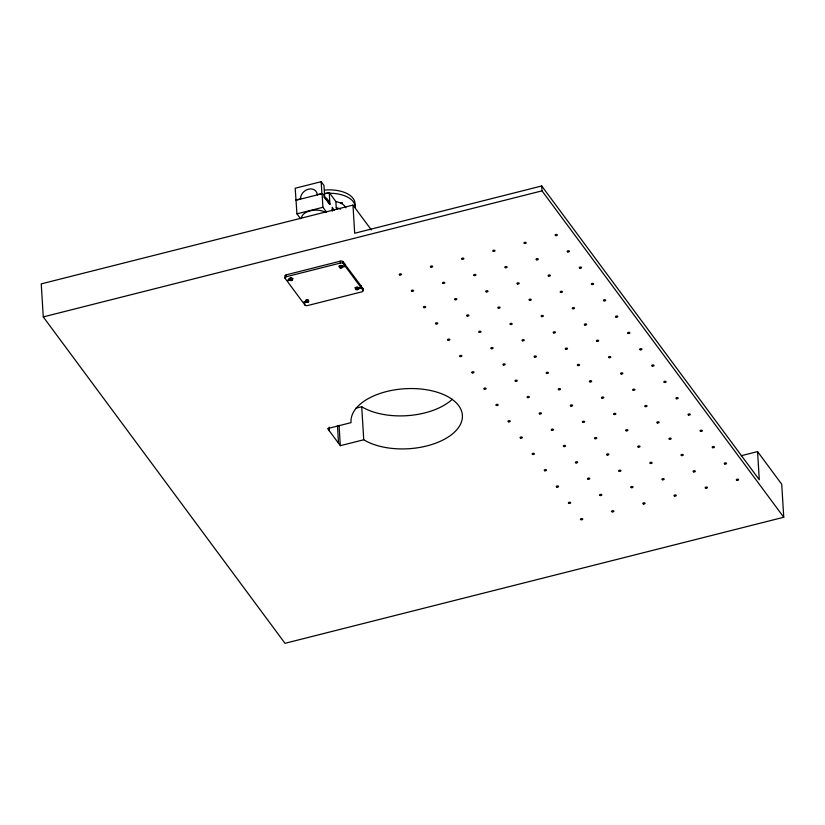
<?xml version="1.0" encoding="UTF-8"?>
<svg xmlns="http://www.w3.org/2000/svg" width="825" height="825" viewBox="0 0 825 825"><rect width="100%" height="100%" fill="white"/><g stroke="black" fill="none" stroke-linecap="round" stroke-linejoin="round"><path stroke-width="1.24" d="M289.245 280.304L287.162 281.098L302.734 302.146L305.549 301.568A1.619 0.877 -3.5 0 1 307.612 300.609A1.619 0.877 -3.5 0 1 308.54 301.878A1.619 0.877 -3.5 0 1 305.972 302.115L303.27 302.734L304.827 304.972A2.228 1.207 -3.5 0 0 307.715 305.528L361.742 291.875A2.228 1.207 -3.5 0 0 363.01 290.266L361.288 288.069L358.669 288.729A1.619 0.877 -3.5 0 1 356.606 289.73A1.619 0.877 -3.5 0 1 355.668 288.472A1.619 0.877 -3.5 0 1 358.246 288.224L360.948 287.492L345.355 266.423L342.55 267.042A1.619 0.877 -3.5 0 1 340.498 267.97A1.619 0.877 -3.5 0 1 339.56 266.712A1.619 0.877 -3.5 0 1 342.127 266.475L344.84 265.825L344.695 263.804L343.159 261.742A2.228 1.207 -3.5 0 0 340.282 261.174L286.244 274.838A2.228 1.207 -3.5 0 0 284.976 276.447L285.089 278.324L286.667 280.438L289.441 279.788A1.619 0.877 -3.5 0 1 291.503 278.86A1.619 0.877 -3.5 0 1 292.432 280.118A1.619 0.877 -3.5 0 1 289.864 280.356L289.286 280.294L289.132 278.427A2.454 1.32 -3.5 0 0 290.761 278.798M323.524 194.37A13.386 10.643 -36.5 0 1 324.194 197.35L329.948 204.291L324.71 197.216L323.988 185.491L321.173 181.686L295.195 188.244L296.948 213.85L300.548 218.708M295.917 199.98L300.589 198.794A8.931 7.095 -36.5 0 1 308.447 189.183A8.931 7.095 -36.5 0 1 317.213 194.597L317.419 194.865M317.213 194.597L322.09 193.679L322.926 207.292L326.525 212.149M296.113 200.248L322.09 193.679M324.277 193.813L329.227 192.555L335.868 201.517A18.965 10.22 -3.5 0 1 345.923 207.838M324.194 197.35L324.71 197.216M296.948 213.85L322.926 207.292M371.353 229.917L352.966 205.095L41.25 283.882L43.271 316.913L285.007 643.314L783.75 517.254L781.729 484.234L757.567 451.595L741.355 455.699M757.567 451.595L759.289 479.748L541.716 185.976L354.688 233.248L352.966 205.095M43.271 316.913L542.015 190.853L783.75 517.254M285.089 278.324A2.228 1.207 -3.5 0 1 286.368 276.705L340.395 263.051A2.228 1.207 -3.5 0 1 343.282 263.618L344.809 265.681M355.864 408.21L361.721 406.735A55.791 30.061 -3.5 0 0 452.337 399.238M340.312 445.686L363.743 439.766A55.791 30.061 -3.5 0 0 453.595 432.96A55.791 30.061 -3.5 0 0 421.059 389.029A55.791 30.061 -3.5 0 0 351.058 422.637L327.638 428.567L340.312 445.686L339.075 425.36M289.657 278.438L289.75 278.479A1.619 0.877 -3.5 0 0 290.864 278.716M355.647 287.512L355.668 287.523A2.011 1.083 -3.5 0 0 356.214 287.657M360.597 287.843L360.803 285.563L344.963 264.412L344.654 266.3M363.01 290.266L362.897 288.389L361.072 286.162L360.762 288.059M335.868 201.517L336.239 207.714L337.569 209.498M334.424 210.334L332.166 207.281L332.392 210.994M344.695 263.804L344.489 266.083M541.716 185.976L542.015 190.853M361.371 286.316L361.484 288.193M360.803 285.563L360.917 287.44M361.721 406.735L363.743 439.766M345.262 264.567L345.376 266.444M343.159 261.742L343.282 263.618M340.282 261.174L340.395 263.051M329.227 192.555L329.948 204.291M337.446 425.494L338.528 443.272M321.173 181.686L321.894 193.411M329.185 427.154L329.412 430.97M304.714 303.095L304.827 304.972M289.75 278.479L289.864 280.356M286.244 274.838L286.368 276.705M324.823 193.473A27.895 15.025 -3.5 0 1 355.214 207.25M324.617 190.09A27.895 15.025 -3.5 0 1 354.399 206.91M325.287 197.381A13.386 10.643 -36.5 0 1 329.423 204.414M301.599 217.893A13.386 7.219 -3.5 0 1 310.623 210.726A13.386 7.219 -3.5 0 1 325.463 212.438M336.239 207.714A18.965 10.22 -3.5 0 1 340.663 209.148M332.052 209.88A1.114 0.598 -3.5 0 1 332.124 210.798M328.051 201.774A1.114 0.598 -3.5 0 1 329.041 202.764M292.421 278.448A2.454 1.32 -3.5 0 1 291.607 278.706M289.874 278.438A2.011 1.083 -3.5 0 0 290.751 278.551L290.802 278.561A1.392 0.753 -3.5 0 1 290.008 278.438M362.897 288.389A2.228 1.207 -3.5 0 1 362.495 289.637M292.019 278.448A1.619 0.877 -3.5 0 1 291.648 278.603M358.153 287.502A1.619 0.877 -3.5 0 1 357.607 287.75M356.833 287.863A1.619 0.877 -3.5 0 1 355.585 287.533M340.333 266.558A2.454 1.32 -3.5 0 1 338.786 266.062M340.282 266.176A2.454 1.32 -3.5 0 1 339.611 266.073M356.792 287.75A1.392 0.753 -3.5 0 1 355.874 287.523M358.524 287.543A2.454 1.32 -3.5 0 1 357.627 287.853M356.049 287.894A2.454 1.32 -3.5 0 1 355.162 287.616M359.123 287.482A2.454 1.32 -3.5 0 1 357.648 288.224M355.946 288.245A2.454 1.32 -3.5 0 1 355.111 287.956M305.838 300.795A2.454 1.32 -3.5 0 1 305.539 300.702M293.019 278.458A2.454 1.32 -3.5 0 1 291.658 279.077M290.761 279.17A2.454 1.32 -3.5 0 1 289.162 278.829M340.828 203.043L342.478 203.022L340.838 202.991M290.287 279.427A1.341 0.722 -3.5 0 0 292.339 278.747A1.341 0.722 -3.5 0 0 290.379 278.169A1.341 0.722 -3.5 0 0 290.287 279.427M290.41 279.314A1.114 0.598 -3.5 0 0 292.112 278.757A1.114 0.598 -3.5 0 0 290.483 278.272A1.114 0.598 -3.5 0 0 290.41 279.314M290.472 280.252A1.114 0.598 -3.5 0 0 292.174 279.696A1.114 0.598 -3.5 0 0 290.534 279.211A1.114 0.598 -3.5 0 0 290.472 280.252M306.405 301.177A1.341 0.722 -3.5 0 0 308.447 300.506A1.341 0.722 -3.5 0 0 306.488 299.918A1.341 0.722 -3.5 0 0 306.405 301.177M306.518 301.073A1.114 0.598 -3.5 0 0 308.23 300.506A1.114 0.598 -3.5 0 0 306.591 300.022A1.114 0.598 -3.5 0 0 306.518 301.073M306.58 302.012A1.114 0.598 -3.5 0 0 308.282 301.445A1.114 0.598 -3.5 0 0 306.642 300.96A1.114 0.598 -3.5 0 0 306.58 302.012M356.328 288.585A1.341 0.722 -3.5 0 0 358.328 287.863A1.341 0.722 -3.5 0 0 356.317 287.337A1.341 0.722 -3.5 0 0 356.328 288.585M356.431 288.472A1.114 0.598 -3.5 0 0 358.102 287.873A1.114 0.598 -3.5 0 0 356.421 287.43A1.114 0.598 -3.5 0 0 356.431 288.472M356.452 289.4A1.114 0.598 -3.5 0 0 358.153 288.843A1.114 0.598 -3.5 0 0 356.513 288.358A1.114 0.598 -3.5 0 0 356.452 289.4M340.209 266.836A1.341 0.722 -3.5 0 0 342.21 266.114A1.341 0.722 -3.5 0 0 340.199 265.578A1.341 0.722 -3.5 0 0 340.209 266.836M340.323 266.722A1.114 0.598 -3.5 0 0 341.993 266.124A1.114 0.598 -3.5 0 0 340.312 265.681A1.114 0.598 -3.5 0 0 340.323 266.722M340.343 267.651A1.114 0.598 -3.5 0 0 342.045 267.083A1.114 0.598 -3.5 0 0 340.405 266.609A1.114 0.598 -3.5 0 0 340.343 267.651M565.826 349.222A1.114 0.598 -3.5 0 0 567.497 348.635A1.114 0.598 -3.5 0 0 565.837 348.181A1.114 0.598 -3.5 0 0 565.826 349.222M621.163 373.972A1.114 0.598 -3.5 0 0 622.834 373.385A1.114 0.598 -3.5 0 0 621.173 372.931A1.114 0.598 -3.5 0 0 621.163 373.972M589.988 381.851A1.114 0.598 -3.5 0 0 591.669 381.263A1.114 0.598 -3.5 0 0 589.999 380.81A1.114 0.598 -3.5 0 0 589.988 381.851M527.649 397.609A1.114 0.598 -3.5 0 0 529.32 397.021A1.114 0.598 -3.5 0 0 527.66 396.567A1.114 0.598 -3.5 0 0 527.649 397.609M570.9 406.044A1.114 0.598 -3.5 0 0 572.581 405.457A1.114 0.598 -3.5 0 0 570.91 405.003A1.114 0.598 -3.5 0 0 570.9 406.044M474.241 275.529A1.114 0.598 -3.5 0 0 475.912 274.942A1.114 0.598 -3.5 0 0 474.251 274.488A1.114 0.598 -3.5 0 0 474.241 275.529M567.755 251.893A1.114 0.598 -3.5 0 0 569.425 251.305A1.114 0.598 -3.5 0 0 567.765 250.852A1.114 0.598 -3.5 0 0 567.755 251.893M539.725 413.923A1.114 0.598 -3.5 0 0 541.406 413.335A1.114 0.598 -3.5 0 0 539.746 412.882A1.114 0.598 -3.5 0 0 539.725 413.923M582.986 422.359A1.114 0.598 -3.5 0 0 584.657 421.771A1.114 0.598 -3.5 0 0 582.997 421.317A1.114 0.598 -3.5 0 0 582.986 422.359M493.329 251.336A1.114 0.598 -3.5 0 0 495 250.748A1.114 0.598 -3.5 0 0 493.34 250.295A1.114 0.598 -3.5 0 0 493.329 251.336M524.494 243.458A1.114 0.598 -3.5 0 0 526.175 242.87A1.114 0.598 -3.5 0 0 524.514 242.416A1.114 0.598 -3.5 0 0 524.494 243.458M619.235 471.312A1.114 0.598 -3.5 0 0 620.905 470.724A1.114 0.598 -3.5 0 0 619.245 470.26A1.114 0.598 -3.5 0 0 619.235 471.312M588.06 479.191A1.114 0.598 -3.5 0 0 589.741 478.603A1.114 0.598 -3.5 0 0 588.07 478.139A1.114 0.598 -3.5 0 0 588.06 479.191M541.654 316.594A1.114 0.598 -3.5 0 0 543.335 316.006A1.114 0.598 -3.5 0 0 541.674 315.552A1.114 0.598 -3.5 0 0 541.654 316.594M448.14 340.23A1.114 0.598 -3.5 0 0 449.821 339.642A1.114 0.598 -3.5 0 0 448.161 339.188A1.114 0.598 -3.5 0 0 448.14 340.23M631.311 487.627A1.114 0.598 -3.5 0 0 632.992 487.039A1.114 0.598 -3.5 0 0 631.331 486.575A1.114 0.598 -3.5 0 0 631.311 487.627M517.492 283.965A1.114 0.598 -3.5 0 0 519.173 283.377A1.114 0.598 -3.5 0 0 517.502 282.923A1.114 0.598 -3.5 0 0 517.492 283.965M423.978 307.601A1.114 0.598 -3.5 0 0 425.659 307.013A1.114 0.598 -3.5 0 0 423.988 306.56A1.114 0.598 -3.5 0 0 423.978 307.601M669.488 439.23A1.114 0.598 -3.5 0 0 671.168 438.642A1.114 0.598 -3.5 0 0 669.508 438.188A1.114 0.598 -3.5 0 0 669.488 439.23M724.824 463.99A1.114 0.598 -3.5 0 0 726.505 463.403A1.114 0.598 -3.5 0 0 724.845 462.938A1.114 0.598 -3.5 0 0 724.824 463.99M681.574 455.555A1.114 0.598 -3.5 0 0 683.255 454.967A1.114 0.598 -3.5 0 0 681.584 454.503A1.114 0.598 -3.5 0 0 681.574 455.555M556.885 487.07A1.114 0.598 -3.5 0 0 558.566 486.482A1.114 0.598 -3.5 0 0 556.896 486.018A1.114 0.598 -3.5 0 0 556.885 487.07M633.239 390.287A1.114 0.598 -3.5 0 0 634.92 389.699A1.114 0.598 -3.5 0 0 633.26 389.245A1.114 0.598 -3.5 0 0 633.239 390.287M602.075 398.166A1.114 0.598 -3.5 0 0 603.745 397.578A1.114 0.598 -3.5 0 0 602.085 397.124A1.114 0.598 -3.5 0 0 602.075 398.166M491.401 348.666A1.114 0.598 -3.5 0 0 493.072 348.078A1.114 0.598 -3.5 0 0 491.411 347.624A1.114 0.598 -3.5 0 0 491.401 348.666M534.652 357.101A1.114 0.598 -3.5 0 0 536.333 356.513A1.114 0.598 -3.5 0 0 534.662 356.06A1.114 0.598 -3.5 0 0 534.652 357.101M479.315 332.351A1.114 0.598 -3.5 0 0 480.996 331.763A1.114 0.598 -3.5 0 0 479.325 331.31A1.114 0.598 -3.5 0 0 479.315 332.351M472.312 372.859A1.114 0.598 -3.5 0 0 473.983 372.271A1.114 0.598 -3.5 0 0 472.323 371.817A1.114 0.598 -3.5 0 0 472.312 372.859M467.228 316.037A1.114 0.598 -3.5 0 0 468.909 315.449A1.114 0.598 -3.5 0 0 467.249 314.995A1.114 0.598 -3.5 0 0 467.228 316.037M572.828 308.715A1.114 0.598 -3.5 0 0 574.509 308.127A1.114 0.598 -3.5 0 0 572.839 307.673A1.114 0.598 -3.5 0 0 572.828 308.715M645.325 406.601A1.114 0.598 -3.5 0 0 647.006 406.013A1.114 0.598 -3.5 0 0 645.336 405.56A1.114 0.598 -3.5 0 0 645.325 406.601M560.742 292.401A1.114 0.598 -3.5 0 0 562.423 291.813A1.114 0.598 -3.5 0 0 560.763 291.359A1.114 0.598 -3.5 0 0 560.742 292.401M520.637 438.116A1.114 0.598 -3.5 0 0 522.318 437.528A1.114 0.598 -3.5 0 0 520.658 437.075A1.114 0.598 -3.5 0 0 520.637 438.116M551.812 430.238A1.114 0.598 -3.5 0 0 553.493 429.65A1.114 0.598 -3.5 0 0 551.822 429.196A1.114 0.598 -3.5 0 0 551.812 430.238M462.155 259.215A1.114 0.598 -3.5 0 0 463.836 258.627A1.114 0.598 -3.5 0 0 462.165 258.173A1.114 0.598 -3.5 0 0 462.155 259.215M612.222 511.82A1.114 0.598 -3.5 0 0 613.903 511.232A1.114 0.598 -3.5 0 0 612.243 510.768A1.114 0.598 -3.5 0 0 612.222 511.82M688.576 415.037A1.114 0.598 -3.5 0 0 690.257 414.449A1.114 0.598 -3.5 0 0 688.597 413.995A1.114 0.598 -3.5 0 0 688.576 415.037M657.412 422.916A1.114 0.598 -3.5 0 0 659.082 422.328A1.114 0.598 -3.5 0 0 657.422 421.874A1.114 0.598 -3.5 0 0 657.412 422.916M705.736 488.183A1.114 0.598 -3.5 0 0 707.417 487.596A1.114 0.598 -3.5 0 0 705.757 487.132A1.114 0.598 -3.5 0 0 705.736 488.183M443.066 283.408A1.114 0.598 -3.5 0 0 444.747 282.82A1.114 0.598 -3.5 0 0 443.077 282.367A1.114 0.598 -3.5 0 0 443.066 283.408M643.397 503.941A1.114 0.598 -3.5 0 0 645.078 503.353A1.114 0.598 -3.5 0 0 643.407 502.889A1.114 0.598 -3.5 0 0 643.397 503.941M736.911 480.305A1.114 0.598 -3.5 0 0 738.592 479.717A1.114 0.598 -3.5 0 0 736.921 479.253A1.114 0.598 -3.5 0 0 736.911 480.305M515.563 381.294A1.114 0.598 -3.5 0 0 517.244 380.707A1.114 0.598 -3.5 0 0 515.573 380.253A1.114 0.598 -3.5 0 0 515.563 381.294M558.814 389.73A1.114 0.598 -3.5 0 0 560.495 389.142A1.114 0.598 -3.5 0 0 558.834 388.688A1.114 0.598 -3.5 0 0 558.814 389.73M532.723 454.431A1.114 0.598 -3.5 0 0 534.404 453.843A1.114 0.598 -3.5 0 0 532.733 453.389A1.114 0.598 -3.5 0 0 532.723 454.431M563.898 446.552A1.114 0.598 -3.5 0 0 565.568 445.964A1.114 0.598 -3.5 0 0 563.908 445.51A1.114 0.598 -3.5 0 0 563.898 446.552M626.237 430.794A1.114 0.598 -3.5 0 0 627.918 430.207A1.114 0.598 -3.5 0 0 626.247 429.753A1.114 0.598 -3.5 0 0 626.237 430.794M581.048 519.698A1.114 0.598 -3.5 0 0 582.728 519.111A1.114 0.598 -3.5 0 0 581.068 518.647A1.114 0.598 -3.5 0 0 581.048 519.698M674.572 496.062A1.114 0.598 -3.5 0 0 676.242 495.474A1.114 0.598 -3.5 0 0 674.582 495.01A1.114 0.598 -3.5 0 0 674.572 496.062M609.077 357.658A1.114 0.598 -3.5 0 0 610.758 357.07A1.114 0.598 -3.5 0 0 609.087 356.617A1.114 0.598 -3.5 0 0 609.077 357.658M577.902 365.537A1.114 0.598 -3.5 0 0 579.583 364.949A1.114 0.598 -3.5 0 0 577.923 364.495A1.114 0.598 -3.5 0 0 577.902 365.537M503.477 364.98A1.114 0.598 -3.5 0 0 505.158 364.392A1.114 0.598 -3.5 0 0 503.498 363.938A1.114 0.598 -3.5 0 0 503.477 364.98M546.738 373.416A1.114 0.598 -3.5 0 0 548.408 372.828A1.114 0.598 -3.5 0 0 546.748 372.374A1.114 0.598 -3.5 0 0 546.738 373.416M652.327 366.094A1.114 0.598 -3.5 0 0 654.008 365.506A1.114 0.598 -3.5 0 0 652.348 365.052A1.114 0.598 -3.5 0 0 652.327 366.094M508.561 421.802A1.114 0.598 -3.5 0 0 510.232 421.214A1.114 0.598 -3.5 0 0 508.571 420.76A1.114 0.598 -3.5 0 0 508.561 421.802M640.252 349.779A1.114 0.598 -3.5 0 0 641.922 349.192A1.114 0.598 -3.5 0 0 640.262 348.738A1.114 0.598 -3.5 0 0 640.252 349.779M484.388 389.173A1.114 0.598 -3.5 0 0 486.069 388.585A1.114 0.598 -3.5 0 0 484.409 388.132A1.114 0.598 -3.5 0 0 484.388 389.173M529.578 300.279A1.114 0.598 -3.5 0 0 531.248 299.692A1.114 0.598 -3.5 0 0 529.588 299.238A1.114 0.598 -3.5 0 0 529.578 300.279M436.064 323.916A1.114 0.598 -3.5 0 0 437.735 323.328A1.114 0.598 -3.5 0 0 436.074 322.874A1.114 0.598 -3.5 0 0 436.064 323.916M510.489 324.472A1.114 0.598 -3.5 0 0 512.16 323.885A1.114 0.598 -3.5 0 0 510.5 323.431A1.114 0.598 -3.5 0 0 510.489 324.472M604.003 300.836A1.114 0.598 -3.5 0 0 605.674 300.248A1.114 0.598 -3.5 0 0 604.013 299.795A1.114 0.598 -3.5 0 0 604.003 300.836M505.405 267.651A1.114 0.598 -3.5 0 0 507.086 267.063A1.114 0.598 -3.5 0 0 505.426 266.609A1.114 0.598 -3.5 0 0 505.405 267.651M411.892 291.287A1.114 0.598 -3.5 0 0 413.573 290.699A1.114 0.598 -3.5 0 0 411.912 290.245A1.114 0.598 -3.5 0 0 411.892 291.287M498.403 308.158A1.114 0.598 -3.5 0 0 500.084 307.57A1.114 0.598 -3.5 0 0 498.413 307.117A1.114 0.598 -3.5 0 0 498.403 308.158M591.917 284.522A1.114 0.598 -3.5 0 0 593.598 283.934A1.114 0.598 -3.5 0 0 591.927 283.48A1.114 0.598 -3.5 0 0 591.917 284.522M536.58 259.772A1.114 0.598 -3.5 0 0 538.261 259.184A1.114 0.598 -3.5 0 0 536.59 258.73A1.114 0.598 -3.5 0 0 536.58 259.772M712.748 447.676A1.114 0.598 -3.5 0 0 714.419 447.088A1.114 0.598 -3.5 0 0 712.759 446.624A1.114 0.598 -3.5 0 0 712.748 447.676M568.972 503.384A1.114 0.598 -3.5 0 0 570.653 502.796A1.114 0.598 -3.5 0 0 568.982 502.332A1.114 0.598 -3.5 0 0 568.972 503.384M600.136 495.505A1.114 0.598 -3.5 0 0 601.817 494.918A1.114 0.598 -3.5 0 0 600.157 494.453A1.114 0.598 -3.5 0 0 600.136 495.505M486.317 291.844A1.114 0.598 -3.5 0 0 487.998 291.256A1.114 0.598 -3.5 0 0 486.338 290.802A1.114 0.598 -3.5 0 0 486.317 291.844M579.831 268.207A1.114 0.598 -3.5 0 0 581.512 267.62A1.114 0.598 -3.5 0 0 579.851 267.166A1.114 0.598 -3.5 0 0 579.831 268.207M676.5 398.722A1.114 0.598 -3.5 0 0 678.171 398.135A1.114 0.598 -3.5 0 0 676.51 397.681A1.114 0.598 -3.5 0 0 676.5 398.722M595.062 438.673A1.114 0.598 -3.5 0 0 596.743 438.085A1.114 0.598 -3.5 0 0 595.083 437.632A1.114 0.598 -3.5 0 0 595.062 438.673M693.66 471.869A1.114 0.598 -3.5 0 0 695.331 471.281A1.114 0.598 -3.5 0 0 693.67 470.817A1.114 0.598 -3.5 0 0 693.66 471.869M496.475 405.488A1.114 0.598 -3.5 0 0 498.156 404.9A1.114 0.598 -3.5 0 0 496.485 404.446A1.114 0.598 -3.5 0 0 496.475 405.488M664.414 382.408A1.114 0.598 -3.5 0 0 666.095 381.82A1.114 0.598 -3.5 0 0 664.424 381.367A1.114 0.598 -3.5 0 0 664.414 382.408M700.662 431.351A1.114 0.598 -3.5 0 0 702.343 430.763A1.114 0.598 -3.5 0 0 700.673 430.31A1.114 0.598 -3.5 0 0 700.662 431.351M544.799 470.745A1.114 0.598 -3.5 0 0 546.48 470.157A1.114 0.598 -3.5 0 0 544.82 469.703A1.114 0.598 -3.5 0 0 544.799 470.745M614.151 414.48A1.114 0.598 -3.5 0 0 615.832 413.892A1.114 0.598 -3.5 0 0 614.171 413.438A1.114 0.598 -3.5 0 0 614.151 414.48M584.915 325.029A1.114 0.598 -3.5 0 0 586.585 324.442A1.114 0.598 -3.5 0 0 584.925 323.988A1.114 0.598 -3.5 0 0 584.915 325.029M553.74 332.908A1.114 0.598 -3.5 0 0 555.421 332.32A1.114 0.598 -3.5 0 0 553.75 331.867A1.114 0.598 -3.5 0 0 553.74 332.908M575.974 462.866A1.114 0.598 -3.5 0 0 577.655 462.278A1.114 0.598 -3.5 0 0 575.994 461.825A1.114 0.598 -3.5 0 0 575.974 462.866M650.399 463.433A1.114 0.598 -3.5 0 0 652.08 462.846A1.114 0.598 -3.5 0 0 650.42 462.382A1.114 0.598 -3.5 0 0 650.399 463.433M607.148 454.988A1.114 0.598 -3.5 0 0 608.829 454.4A1.114 0.598 -3.5 0 0 607.159 453.946A1.114 0.598 -3.5 0 0 607.148 454.988M555.668 235.579A1.114 0.598 -3.5 0 0 557.349 234.991A1.114 0.598 -3.5 0 0 555.679 234.537A1.114 0.598 -3.5 0 0 555.668 235.579M522.565 340.787A1.114 0.598 -3.5 0 0 524.246 340.199A1.114 0.598 -3.5 0 0 522.586 339.745A1.114 0.598 -3.5 0 0 522.565 340.787M638.323 447.109A1.114 0.598 -3.5 0 0 639.994 446.521A1.114 0.598 -3.5 0 0 638.333 446.067A1.114 0.598 -3.5 0 0 638.323 447.109M662.485 479.748A1.114 0.598 -3.5 0 0 664.166 479.16A1.114 0.598 -3.5 0 0 662.496 478.696A1.114 0.598 -3.5 0 0 662.485 479.748M628.165 333.465A1.114 0.598 -3.5 0 0 629.846 332.877A1.114 0.598 -3.5 0 0 628.176 332.423A1.114 0.598 -3.5 0 0 628.165 333.465M548.666 276.086A1.114 0.598 -3.5 0 0 550.337 275.498A1.114 0.598 -3.5 0 0 548.677 275.045A1.114 0.598 -3.5 0 0 548.666 276.086M616.079 317.151A1.114 0.598 -3.5 0 0 617.76 316.563A1.114 0.598 -3.5 0 0 616.1 316.109A1.114 0.598 -3.5 0 0 616.079 317.151M399.816 274.972A1.114 0.598 -3.5 0 0 401.486 274.385A1.114 0.598 -3.5 0 0 399.826 273.931A1.114 0.598 -3.5 0 0 399.816 274.972M430.98 267.094A1.114 0.598 -3.5 0 0 432.661 266.506A1.114 0.598 -3.5 0 0 431.001 266.052A1.114 0.598 -3.5 0 0 430.98 267.094M455.153 299.722A1.114 0.598 -3.5 0 0 456.823 299.135A1.114 0.598 -3.5 0 0 455.163 298.681A1.114 0.598 -3.5 0 0 455.153 299.722M460.226 356.544A1.114 0.598 -3.5 0 0 461.907 355.957A1.114 0.598 -3.5 0 0 460.237 355.503A1.114 0.598 -3.5 0 0 460.226 356.544M596.991 341.344A1.114 0.598 -3.5 0 0 598.672 340.756A1.114 0.598 -3.5 0 0 597.011 340.302A1.114 0.598 -3.5 0 0 596.991 341.344"/></g></svg>
